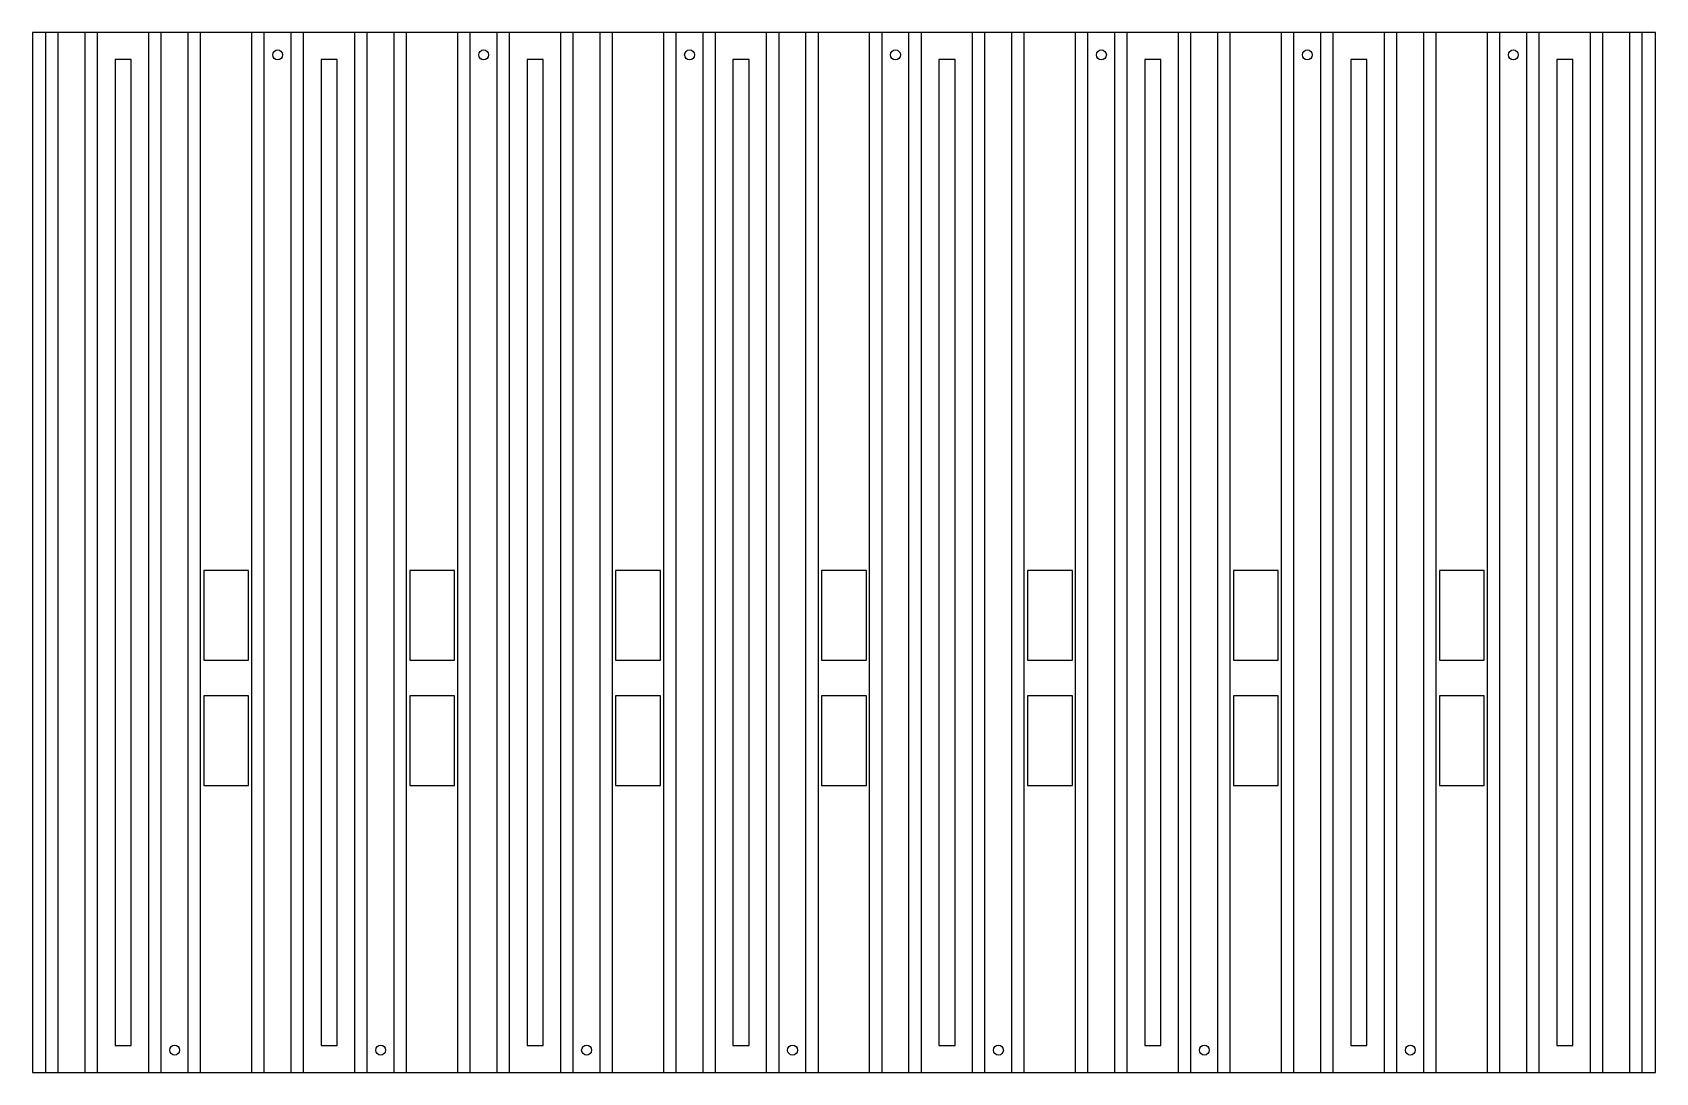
# Model space of a CAD drawing. Header units: metres. Extents: x 0 to 181, y -58 to 58.
import ezdxf

# ---------------------------------------------------------------- set-up
doc = ezdxf.new("R2010")
doc.units = ezdxf.units.M
for name, color, linetype in [('FEATURE', 5, 'Continuous'), ('FOLD', 1, 'Continuous'), ('OUTLINE', 7, 'Continuous')]:
    doc.layers.add(name, color=color, linetype=linetype)

msp = doc.modelspace()

# ---------------------------------------------------------------- linework, layer by layer
at = {"layer": 'FEATURE'}
for points in [[(9.222, -55), (11.022, -55), (11.022, 55), (9.222, 55)], [(32.18, -55), (33.98, -55), (33.98, 55), (32.18, 55)], [(55.137, -55), (56.937, -55), (56.937, 55), (55.137, 55)], [(78.095, -55), (79.895, -55), (79.895, 55), (78.095, 55)], [(101.053, -55), (102.853, -55), (102.853, 55), (101.053, 55)], [(124.011, -55), (125.811, -55), (125.811, 55), (124.011, 55)], [(146.968, -55), (148.768, -55), (148.768, 55), (146.968, 55)], [(169.926, -55), (171.726, -55), (171.726, 55), (169.926, 55)], [(19.101, -12), (24.101, -12), (24.101, -2), (19.101, -2)], [(42.058, -12), (47.058, -12), (47.058, -2), (42.058, -2)], [(65.016, -12), (70.016, -12), (70.016, -2), (65.016, -2)], [(87.974, -12), (92.974, -12), (92.974, -2), (87.974, -2)], [(110.932, -12), (115.932, -12), (115.932, -2), (110.932, -2)], [(133.89, -12), (138.89, -12), (138.89, -2), (133.89, -2)], [(156.847, -12), (161.847, -12), (161.847, -2), (156.847, -2)], [(19.101, -26), (24.101, -26), (24.101, -16), (19.101, -16)], [(42.058, -26), (47.058, -26), (47.058, -16), (42.058, -16)], [(65.016, -26), (70.016, -26), (70.016, -16), (65.016, -16)], [(87.974, -26), (92.974, -26), (92.974, -16), (87.974, -16)], [(110.932, -26), (115.932, -26), (115.932, -16), (110.932, -16)], [(133.89, -26), (138.89, -26), (138.89, -16), (133.89, -16)], [(156.847, -26), (161.847, -26), (161.847, -16), (156.847, -16)]]:
    msp.add_lwpolyline(points, close=True, dxfattribs=at)
for centre in [(27.34, 55.5), (50.298, 55.5), (73.256, 55.5), (96.213, 55.5), (119.171, 55.5), (142.129, 55.5), (165.087, 55.5), (15.861, -55.5), (38.819, -55.5), (61.777, -55.5), (84.735, -55.5), (107.692, -55.5), (130.65, -55.5), (153.608, -55.5)]:
    msp.add_circle(centre, 0.55, dxfattribs=at)
at = {"layer": 'FOLD'}
for p, q in [((1.5, -58), (1.5, 58)), ((2.882, -58), (2.882, 58)), ((5.882, -58), (5.882, 58)), ((7.265, -58), (7.265, 58)), ((12.979, -58), (12.979, 58)), ((14.361, -58), (14.361, 58)), ((17.361, -58), (17.361, 58)), ((18.743, -58), (18.743, 58)), ((24.458, -58), (24.458, 58)), ((25.84, -58), (25.84, 58)), ((28.84, -58), (28.84, 58)), ((30.222, -58), (30.222, 58)), ((35.937, -58), (35.937, 58)), ((37.319, -58), (37.319, 58)), ((40.319, -58), (40.319, 58)), ((41.701, -58), (41.701, 58)), ((47.416, -58), (47.416, 58)), ((48.798, -58), (48.798, 58)), ((51.798, -58), (51.798, 58)), ((53.18, -58), (53.18, 58)), ((58.894, -58), (58.894, 58)), ((60.277, -58), (60.277, 58)), ((63.277, -58), (63.277, 58)), ((64.659, -58), (64.659, 58)), ((70.373, -58), (70.373, 58)), ((71.756, -58), (71.756, 58)), ((74.756, -58), (74.756, 58)), ((76.138, -58), (76.138, 58)), ((81.852, -58), (81.852, 58)), ((83.235, -58), (83.235, 58)), ((86.235, -58), (86.235, 58)), ((87.617, -58), (87.617, 58)), ((93.331, -58), (93.331, 58)), ((94.713, -58), (94.713, 58)), ((97.713, -58), (97.713, 58)), ((99.096, -58), (99.096, 58)), ((104.81, -58), (104.81, 58)), ((106.192, -58), (106.192, 58)), ((109.192, -58), (109.192, 58)), ((110.575, -58), (110.575, 58)), ((116.289, -58), (116.289, 58)), ((117.671, -58), (117.671, 58)), ((120.671, -58), (120.671, 58)), ((122.053, -58), (122.053, 58)), ((127.768, -58), (127.768, 58)), ((129.15, -58), (129.15, 58)), ((132.15, -58), (132.15, 58)), ((133.532, -58), (133.532, 58)), ((139.247, -58), (139.247, 58)), ((140.629, -58), (140.629, 58)), ((143.629, -58), (143.629, 58)), ((145.011, -58), (145.011, 58)), ((150.726, -58), (150.726, 58)), ((152.108, -58), (152.108, 58)), ((155.108, -58), (155.108, 58)), ((156.49, -58), (156.49, 58)), ((162.204, -58), (162.204, 58)), ((163.587, -58), (163.587, 58)), ((166.587, -58), (166.587, 58)), ((167.969, -58), (167.969, 58)), ((173.683, -58), (173.683, 58)), ((175.066, -58), (175.066, 58)), ((178.066, -58), (178.066, 58)), ((179.448, -58), (179.448, 58))]:
    msp.add_line(p, q, dxfattribs=at)
at = {"layer": 'OUTLINE'}
msp.add_lwpolyline([(0, -58), (180.948, -58), (180.948, 58), (0, 58)], close=True, dxfattribs=at)

doc.saveas('drawing.dxf')
